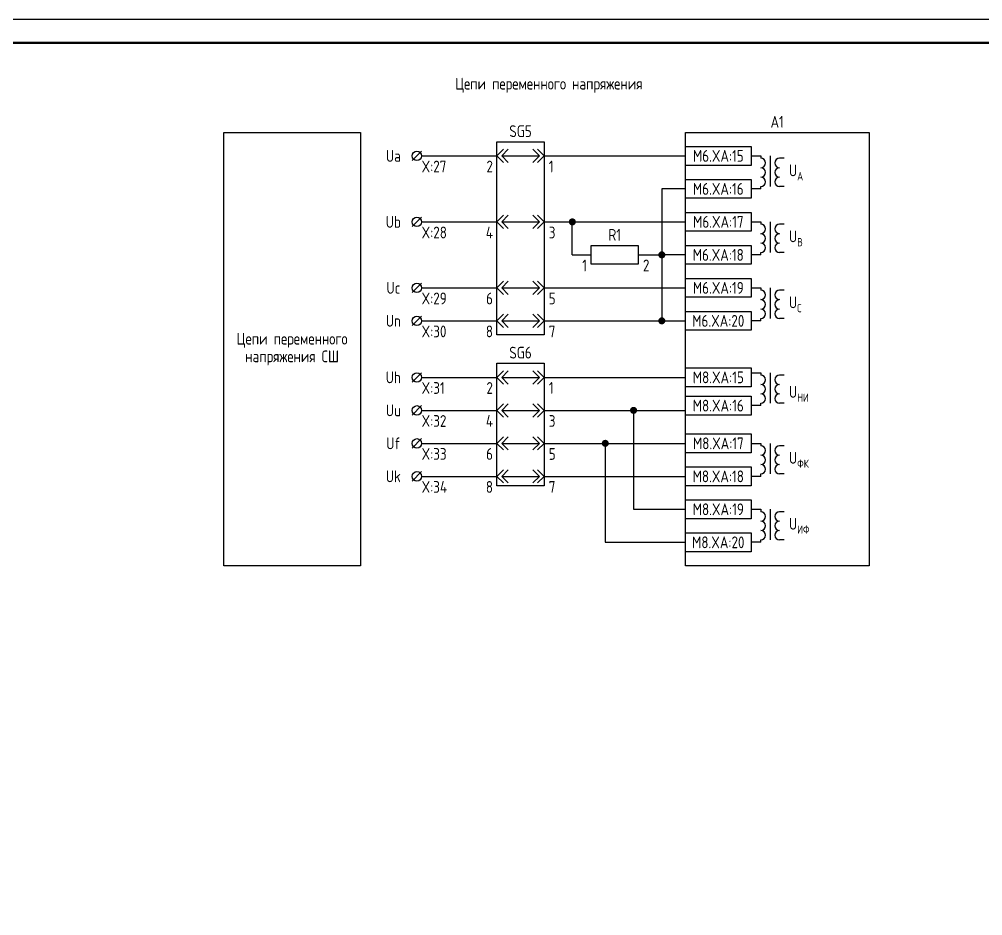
# Model space of a CAD drawing. Header units: millimetres. Extents: x -1117 to 4405, y -90 to 586.
# Drawn here: x 204.6 to 409.1, y 106.8 to 297 of the extents above; entities that cross this region are included whole.
import ezdxf

# ---------------------------------------------------------------- set-up
doc = ezdxf.new("R2010")
doc.units = ezdxf.units.MM
doc.styles.add('Gost_type_A', font='GOST_A.TTF')

# ---------------------------------------------------------------- blocks, each defined once
blk = doc.blocks.new('Формат_А3')
blk.add_lwpolyline([(-420, 297), (0, 297), (0, 0), (-420, 0)], close=True)
at = {"lineweight": 50}
blk.add_lwpolyline([(-400, 292), (-5, 292), (-5, 5), (-400, 5)], close=True, dxfattribs=at)
blk = doc.blocks.new('БИ_разъем')
for p, q in [((0, 0), (1.41, 1.41)), ((0, 0), (1.41, 1.41)), ((0, 0), (1.41, -1.41)), ((0, 0), (1.41, -1.41)), ((1, 0), (2.41, 1.41)), ((1, 0), (2.41, -1.41)), ((1, 0), (9, 0)), ((9, 0), (7.59, 1.41)), ((9, 0), (7.59, -1.41)), ((10, 0), (8.59, 1.41)), ((10, 0), (8.59, 1.41)), ((10, 0), (8.59, -1.41)), ((10, 0), (8.59, -1.41))]:
    blk.add_line(p, q)
blk = doc.blocks.new('POINT')
at = {"const_width": 0.75}
blk.add_lwpolyline([(-0.375, 0, 1), (0.375, 0, 1)], format="xyb", close=True, dxfattribs=at)

msp = doc.modelspace()

# ---------------------------------------------------------------- linework, layer by layer
for p, q in [((290, 269), (288, 267)), ((290, 268), (306, 268)), ((316, 268), (346, 268)), ((346, 261), (341, 261)), ((341, 261), (341, 233)), ((290, 255), (288, 253)), ((290, 254), (306, 254)), ((316, 254), (346, 254)), ((322, 247), (322, 254)), ((322, 247), (326, 247)), ((336, 247), (341, 247)), ((346, 247), (341, 247)), ((290, 241), (288, 239)), ((290, 240), (306, 240)), ((316, 240), (346, 240)), ((290, 234), (288, 232)), ((290, 233), (306, 233)), ((316, 233), (346, 233)), ((290, 222), (288, 220)), ((290, 221), (306, 221)), ((316, 221), (346, 221)), ((290, 215), (288, 213)), ((290, 214), (306, 214)), ((316, 214), (346, 214)), ((335, 214), (335, 193)), ((290, 208), (288, 206)), ((290, 207), (306, 207)), ((316, 207), (346, 207)), ((329, 207), (329, 186)), ((290, 201), (288, 199)), ((290, 200), (306, 200)), ((316, 200), (346, 200)), ((335, 193), (346, 193)), ((329, 186), (346, 186))]:
    msp.add_line(p, q)
at = {"ltscale": 4}
for p, q in [((360, 268), (362, 268)), ((362, 268), (362, 267.5)), ((364, 268), (364, 261.5)), ((367, 267.5), (366, 267.5)), ((362, 261), (360, 261)), ((362, 261), (362, 261.5)), ((367, 261.5), (366, 261.5)), ((360, 254), (362, 254)), ((362, 254), (362, 253.5)), ((364, 254), (364, 247.5)), ((367, 253.5), (366, 253.5)), ((362, 247), (360, 247)), ((362, 247), (362, 247.5)), ((367, 247.5), (366, 247.5)), ((360, 240), (362, 240)), ((362, 240), (362, 239.5)), ((364, 240), (364, 233.5)), ((367, 239.5), (366, 239.5)), ((362, 233), (362, 233.5)), ((367, 233.5), (366, 233.5)), ((362, 233), (360, 233)), ((360, 222), (362, 222)), ((362, 222), (362, 221.5)), ((364, 222), (364, 215.5)), ((367, 221.5), (366, 221.5)), ((362, 215), (360, 215)), ((362, 215), (362, 215.5)), ((367, 215.5), (366, 215.5)), ((360, 207), (362, 207)), ((362, 207), (362, 206.5)), ((364, 207), (364, 200.5)), ((367, 206.5), (366, 206.5)), ((362, 200), (362, 200.5)), ((367, 200.5), (366, 200.5)), ((362, 200), (360, 200)), ((360, 193), (362, 193)), ((362, 193), (362, 192.5)), ((364, 193), (364, 186.5)), ((367, 192.5), (366, 192.5)), ((362, 186), (362, 186.5)), ((367, 186.5), (366, 186.5)), ((362, 186), (360, 186))]:
    msp.add_line(p, q, dxfattribs=at)
for points in [[(277, 181), (248, 181), (248, 273), (277, 273)], [(346, 273), (385, 273), (385, 181), (346, 181)], [(306, 271), (316, 271), (316, 230), (306, 230)], [(346, 270), (360, 270), (360, 266), (346, 266)], [(346, 263), (360, 263), (360, 259), (346, 259)], [(346, 256), (360, 256), (360, 252), (346, 252)], [(326, 249), (336, 249), (336, 245), (326, 245)], [(346, 249), (360, 249), (360, 245), (346, 245)], [(346, 242), (360, 242), (360, 238), (346, 238)], [(346, 235), (360, 235), (360, 231), (346, 231)], [(306, 224), (316, 224), (316, 198), (306, 198)], [(346, 223), (360, 223), (360, 219), (346, 219)], [(346, 217), (360, 217), (360, 213), (346, 213)], [(346, 209), (360, 209), (360, 205), (346, 205)], [(346, 202), (360, 202), (360, 198), (346, 198)], [(346, 195), (360, 195), (360, 191), (346, 191)], [(346, 188), (360, 188), (360, 184), (346, 184)]]:
    msp.add_lwpolyline(points, close=True)
for centre in [(289, 268), (289, 254), (289, 240), (289, 233), (289, 221), (289, 214), (289, 207), (289, 200)]:
    msp.add_circle(centre, 1)
for centre, start, end in [((362, 266.5), 270, 90), ((366, 266.5), 90, 270), ((362, 264.5), 270, 90), ((366, 264.5), 90, 270), ((362, 262.5), 270, 90), ((366, 262.5), 90, 270), ((362, 252.5), 270, 90), ((366, 252.5), 90, 270), ((362, 250.5), 270, 90), ((366, 250.5), 90, 270), ((362, 248.5), 270, 90), ((366, 248.5), 90, 270), ((362, 238.5), 270, 90), ((366, 238.5), 90, 270), ((362, 236.5), 270, 90), ((366, 236.5), 90, 270), ((362, 234.5), 270, 90), ((366, 234.5), 90, 270), ((362, 220.5), 270, 90), ((366, 220.5), 90, 270), ((362, 218.5), 270, 90), ((366, 218.5), 90, 270), ((362, 216.5), 270, 90), ((366, 216.5), 90, 270), ((362, 205.5), 270, 90), ((366, 205.5), 90, 270), ((362, 203.5), 270, 90), ((366, 203.5), 90, 270), ((362, 201.5), 270, 90), ((366, 201.5), 90, 270), ((362, 191.5), 270, 90), ((366, 191.5), 90, 270), ((362, 189.5), 270, 90), ((366, 189.5), 90, 270), ((362, 187.5), 270, 90), ((366, 187.5), 90, 270)]:
    msp.add_arc(centre, 1, start, end, dxfattribs=at)

# ---------------------------------------------------------------- block references
at = {"color": 1}
msp.add_blockref('Формат_А3', (420, 0), dxfattribs=at)
for name, p in [('БИ_разъем', (306, 268)), ('БИ_разъем', (306, 254)), ('POINT', (322, 254)), ('POINT', (341, 247)), ('БИ_разъем', (306, 240)), ('БИ_разъем', (306, 233)), ('POINT', (341, 233)), ('БИ_разъем', (306, 221)), ('БИ_разъем', (306, 214)), ('POINT', (335, 214)), ('БИ_разъем', (306, 207)), ('POINT', (329, 207)), ('БИ_разъем', (306, 200))]:
    msp.add_blockref(name, p)

# ---------------------------------------------------------------- texts
at = {"char_height": 2.5, "line_spacing_factor": 0.9, "style": 'Gost_type_A'}
for s, insert, width, attachment_point in [('Цепи переменного напряжения', (317, 283), 197, 5), ('A1', (365.5, 274), 39, 8), ('SG5', (311, 272), 10, 8), ('Ua', (284, 268), 6, 5), ('X:27', (290, 267), 10, 1), ('{\\T0.9;2}', (305, 267), 5, 3), ('{\\T0.9;1}', (317, 267), 5, 1), ('Ub', (284, 254), 6, 5), ('X:28', (290, 253), 10, 1), ('{\\T0.9;4}', (305, 253), 5, 3), ('{\\T0.9;3}', (317, 253), 5, 1), ('R1', (331, 250), 10, 8), ('{\\T0.9;1}', (325, 246), 5, 3), ('{\\T0.9;2}', (337, 246), 5, 1), ('Uc', (284, 240), 6, 5), ('X:29', (290, 239), 10, 1), ('{\\T0.9;6}', (305, 239), 5, 3), ('{\\T0.9;5}', (317, 239), 5, 1), ('Un', (284, 233), 6, 5), ('X:30', (290, 232), 10, 1), ('{\\T0.9;8}', (305, 232), 5, 3), ('{\\T0.9;7}', (317, 232), 5, 1), ('Цепи переменного напряжения СШ', (262.5, 227), 27, 5), ('SG6', (311, 225), 10, 8), ('Uh', (284, 221), 6, 5), ('X:31', (290, 220), 8, 1), ('{\\T0.9;2}', (305, 220), 5, 3), ('{\\T0.9;1}', (317, 220), 5, 1), ('Uu', (284, 214), 6, 5), ('X:32', (290, 213), 8, 1), ('{\\T0.9;4}', (305, 213), 5, 3), ('{\\T0.9;3}', (317, 213), 5, 1), ('Uf', (284, 207), 6, 5), ('X:33', (290, 206), 8, 1), ('{\\T0.9;6}', (305, 206), 5, 3), ('{\\T0.9;5}', (317, 206), 5, 1), ('Uk', (284, 200), 6, 5), ('X:34', (290, 199), 8, 1), ('{\\T0.9;8}', (305, 199), 5, 3), ('{\\T0.9;7}', (317, 199), 5, 1)]:
    msp.add_mtext(s, dxfattribs=dict(at, insert=insert, width=width, attachment_point=attachment_point))
at = {"char_height": 2.5, "style": 'Gost_type_A'}
for s, insert, width, attachment_point in [('M6.XA:15', (353, 268), 14, 5), ('\\A1;U{\\H0.7x;\\S^ А;}', (368, 264.5), 12, 4), ('M6.XA:16', (352.99, 261), 14.018, 5), ('M6.XA:17', (353, 254), 14, 5), ('\\A1;U{\\H0.7x;\\S^ В;}', (368, 250.5), 12, 4), ('M6.XA:18', (352.99, 246.99), 14.018, 5), ('M6.XA:19', (353, 240), 14, 5), ('\\A1;U{\\H0.7x;\\S^ С;}', (368, 236.5), 9.8643, 4), ('M6.XA:20', (352.99, 232.99), 14.018, 5), ('M8.XA:15', (353, 221), 14, 5), ('\\A1;U{\\H0.7x;\\S^ НИ;}', (368, 217.5), 12, 4), ('M8.XA:16', (352.99, 215), 14.018, 5), ('M8.XA:17', (353, 207), 14, 5), ('\\A1;{\\H1x;U\\H0.7x;\\S^ ФК;}', (368, 203.5), 12, 4), ('M8.XA:18', (352.99, 199.99), 14.018, 5), ('M8.XA:19', (353, 193), 14, 5), ('\\A1;U{\\H0.7x;\\S^ ИФ;}', (368, 189.5), 12, 4), ('M8.XA:20', (352.99, 185.99), 14.018, 5)]:
    msp.add_mtext(s, dxfattribs=dict(at, insert=insert, width=width, attachment_point=attachment_point))

doc.saveas('drawing.dxf')
